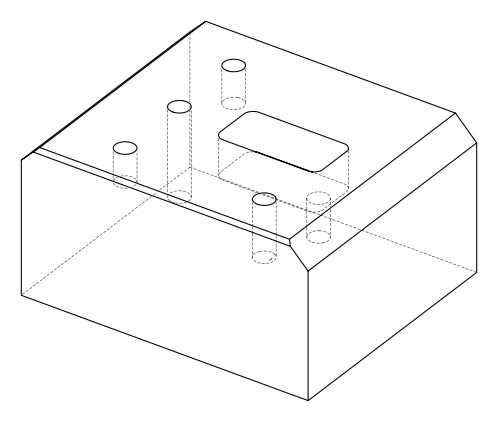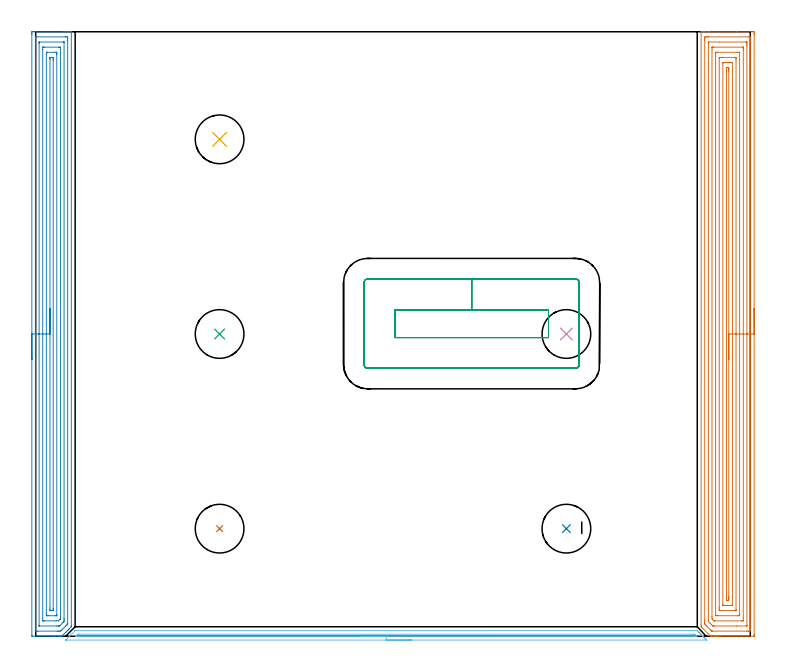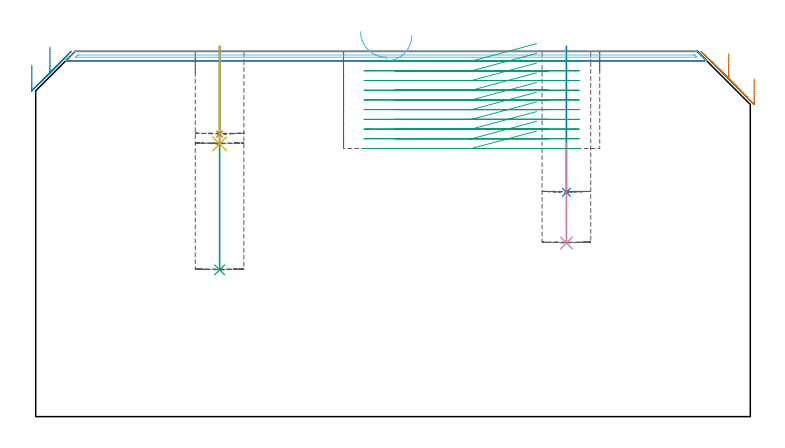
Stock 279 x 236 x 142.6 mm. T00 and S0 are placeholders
(PLAN: 9 operations, 2 tool changes, 40.9 min)
(1 INDEXABLE_INSERT_DRILL_BLIND_HOLE_FROM_SOLID | STEP1POCKET | NXT0302_009 | 0.14 min | 9086 mm3)
(2 INDEXABLE_INSERT_DRILL_BLIND_HOLE_FROM_SOLID_1 | STEP1POCKET_1 | NXT0302_009 | 0.23 min | 15517 mm3)
(3 INDEXABLE_INSERT_DRILL_BLIND_HOLE_FROM_SOLID_2 | STEP1POCKET_2 | NXT0302_009 | 0.35 min | 24100 mm3)
(4 INDEXABLE_INSERT_DRILL_BLIND_HOLE_FROM_SOLID_3 | STEP1POCKET_3 | NXT0302_009 | 0.16 min | 21128 mm3)
(5 INDEXABLE_INSERT_DRILL_BLIND_HOLE_FROM_SOLID_4 | STEP1POCKET_4 | NXT0302_009 | 0.15 min | 10164 mm3)
(6 AREA_MILL | FG_CHAMFER_SURFACE | UGT0205_001 | 4.1 min | 1750 mm3)
(7 AREA_MILL_1 | FG_CHAMFER_SURFACE_1 | UGT0205_001 | 15.34 min | 50524 mm3)
(8 AREA_MILL_2 | FG_CHAMFER_SURFACE_2 | UGT0205_001 | 11.55 min | 27953 mm3)
(9 MILL_RECTANGULAR_POCKET | POCKET_RECTANGULAR_STRAIGHT | NXT0201_012 | Follow Part, ap 4, ae 75% | 8.88 min | 179276 mm3)
(TOOL NXT0302_009 | Index. Insert Drill 19mm [880-D1900L25-05] | D19 PA176 FL95 Z2)
(TOOL UGT0205_001 | Chamfer Mill 20 x 3 x 45 deg. | D20 FL50 Z2)
(TOOL NXT0201_012 | ENDMILL 16mm [2P460-1600-NA 1630] | D16 FL38 Z6)
(OP 1 INDEXABLE_INSERT_DRILL_BLIND_HOLE_FROM_SOLID)
G17 G21 G94 G90
T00 M6
G54
G17 G0 G90 X71.8 Y42. S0 M3
G43 Z152.6 H1
G94 G81 G98 Z110.3 F250. R144.6
G80
M5
M2
(OP 2 INDEXABLE_INSERT_DRILL_BLIND_HOLE_FROM_SOLID_1)
G17 G21 G94 G90
T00 M6
G54
G17 G0 G90 X207.2 Y42. S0 M3
G43 Z152.6 H1
G94 G81 G98 Z87.6 F250. R144.6
G80
M5
M2
(OP 3 INDEXABLE_INSERT_DRILL_BLIND_HOLE_FROM_SOLID_2)
G17 G21 G94 G90
T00 M6
G54
G17 G0 G90 X71.8 Y118. S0 M3
G43 Z152.6 H1
G94 G81 G98 Z57.3 F250. R144.6
G80
M5
M2
(OP 4 INDEXABLE_INSERT_DRILL_BLIND_HOLE_FROM_SOLID_3)
G17 G21 G94 G90
T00 M6
G54
G17 G0 G90 X207.2 Y118. S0 M3
G43 Z152.6 H1
G94 G81 G98 Z67.8 F250. R106.7
G80
M5
M2
(OP 5 INDEXABLE_INSERT_DRILL_BLIND_HOLE_FROM_SOLID_4)
G17 G21 G94 G90
T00 M6
G54
G17 G0 G90 X71.8 Y194. S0 M3
G43 Z152.6 H1
G94 G81 G98 Z106.5 F250. R144.6
G80
M5
M2
(OP 6 AREA_MILL)
G17 G21 G94 G90
T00 M6
G54
G17 G0 G90 X146.85 Y-1.5 S1061 M3
G43 Z152.6 H0
Z148.9
G94 G1 X146.812 Z148.028 F250.
X146.698 Z147.163
X146.509 Z146.312
X146.247 Z145.48
X145.913 Z144.674
X145.51 Z143.9
X145.042 Z143.164
X144.511 Z142.472
X143.921 Z141.829
X143.278 Z141.24
X142.586 Z140.708
X141.85 Z140.24
X141.076 Z139.837
X140.27 Z139.503
X139.438 Z139.241
X138.587 Z139.052
X137.722 Z138.938
X136.85 Z138.9
X11.863
X11.825 Y-1.499 Z138.901
X11.715 Y-1.491 Z138.905
X11.779 Y-1.423 Z138.975
X11.863 Y-1.336 Z139.062
X11.952 Y-1.247 Z139.151
X12.919 Y-0.281 Z140.118
X15.322 Y2.123 Z142.521
X15.337 Y2.137 Z142.534
X15.405 Y2.201 Z142.58
X15.881 Y2.2 Z142.6
X257.819
X258.295 Y2.201 Z142.58
X258.364 Y2.137 Z142.534
X258.378 Y2.123 Z142.521
X258.712 Y1.789 Z142.187
X258.822 Y1.68 Z142.076
X258.927 Y1.573 Z141.972
X259.01 Y1.49 Z141.89
X259.118 Y1.384 Z141.78
X259.221 Y1.279 Z141.679
X259.307 Y1.193 Z141.592
X259.413 Y1.089 Z141.485
X259.514 Y0.986 Z141.385
X259.605 Y0.895 Z141.295
X259.709 Y0.793 Z141.189
X259.808 Y0.692 Z141.092
X259.902 Y0.598 Z140.997
X260.004 Y0.498 Z140.894
X260.101 Y0.399 Z140.799
X260.2 Y0.3 Z140.7
X260.3 Y0.202 Z140.598
X260.395 Y0.106 Z140.505
X260.498 Y0.003 Z140.402
X260.595 Y-0.093 Z140.303
X260.688 Y-0.188 Z140.212
X260.795 Y-0.295 Z140.104
X260.891 Y-0.389 Z140.007
X260.981 Y-0.481 Z139.918
X261.093 Y-0.592 Z139.807
X261.186 Y-0.684 Z139.712
X261.275 Y-0.775 Z139.625
X261.39 Y-0.89 Z139.509
X261.481 Y-0.98 Z139.416
X261.688 Y-1.188 Z139.212
X261.74 Y-1.24 Z139.159
X261.923 Y-1.423 Z138.976
X261.986 Y-1.486 Z138.913
X261.987 Y-1.496 Z138.903
X261.986 Y-1.5 Z138.899
X136.85 Z138.9
Y-0.086 Z140.314
X15.873
X15.67 Y-0.082 Z140.318
X15.584 Y-0.079 Z140.321
X15.599 Y-0.058 Z140.342
X15.625 Y-0.028 Z140.372
X15.881 Y0.231 Z140.631
X16.164 Y0.512 Z140.912
X16.355 Y0.697 Z141.097
X16.444 Y0.779 Z141.179
X16.55 Y0.782 Z141.182
X16.77 Y0.786 Z141.186
X256.934
X257.153 Y0.782 Z141.182
X257.258 Y0.779 Z141.179
X257.369 Y0.675 Z141.075
X257.536 Y0.512 Z140.912
X257.819 Y0.231 Z140.631
X258.013 Y0.036 Z140.436
X258.068 Y-0.023 Z140.377
X258.115 Y-0.076 Z140.324
X258.032 Y-0.08 Z140.32
X257.819 Y-0.086 Z140.314
X257.812
X136.85
X135.979 Z140.352
X135.114 Z140.466
X134.262 Z140.655
X133.43 Z140.917
X132.624 Z141.251
X131.85 Z141.654
X131.114 Z142.123
X130.422 Z142.654
X129.779 Z143.243
X129.19 Z143.886
X128.659 Z144.578
X128.19 Z145.314
X127.787 Z146.088
X127.453 Z146.894
X127.191 Z147.726
X127.002 Z148.578
X126.888 Z149.443
X126.85 Z150.314
G0 Z152.6
M5
M2
(OP 7 AREA_MILL_1)
G17 G21 G94 G90
T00 M6
G54
G17 G0 G90 X280.5 Y128. S1061 M3
G43 Z152.6 H0
Z131.9
G94 G1 Y127.962 Z131.028 F250.
Y127.848 Z130.164
Y127.659 Z129.312
Y127.397 Z128.48
Y127.063 Z127.674
Y126.66 Z126.9
Y126.192 Z126.164
Y125.66 Z125.472
Y125.071 Z124.829
Y124.428 Z124.24
Y123.736 Z123.708
Y123. Z123.24
Y122.226 Z122.837
Y121.42 Z122.503
Y120.588 Z122.241
Y119.736 Z122.052
Y118.872 Z121.938
Y118. Z121.9
Y0.609
X280.499 Y0.053 Z121.899
X280.496 Y0.003 Z121.901
X280.411 Y0. Z121.986
X267.199 Z135.196
X266.592 Z135.802
X266.026 Z136.37
X265.702 Z136.694
X265.137 Z137.259
X264.813 Z137.582
X263.802 Z138.598
X263.498 Y0.01 Z138.901
X263.478 Y0.026 Z138.92
X263.337 Y0.163 Z139.062
X259.907 Y3.593 Z142.492
X259.837 Y3.665 Z142.562
X259.807 Y3.7 Z142.593
X259.8 Y4.18 Z142.6
Y235.837
X259.803 Y235.99 Z142.588
X259.842 Y235.993 Z142.55
X260.212 Y236. Z142.188
X260.606 Z141.793
X261.254 Z141.141
X262.468 Z139.929
X263.034 Z139.361
X273.708 Z128.689
X279.329 Z123.069
X279.935 Y235.996 Z122.462
X280.492 Y235.992 Z121.906
X280.494 Y235.952 Z121.904
X280.499 Y235.391 Z121.901
X280.5 Y234.824 Z121.9
Y118.
X279.086 Z123.314
Y3.247
X279.083 Y2.394 Z123.317
X279.081 Y2.359 Z123.319
X279.046 Y2.01 Z123.354
X278.547 Y2.002 Z123.853
X278.156 Y2.001 Z124.244
X277.659 Y2. Z124.741
X264.12 Y2.001 Z138.28
X264.021 Y2.003 Z138.379
X263.973 Y2.007 Z138.427
X263.95 Y2.012 Z138.45
X263.923 Y2.034 Z138.477
X263.556 Y2.394 Z138.844
X262.144 Y3.806 Z140.256
X261.772 Y4.18 Z140.628
X261.254 Y4.707 Z141.146
X261.219 Y5.073 Z141.181
X261.217 Y5.11 Z141.183
X261.214 Y5.965 Z141.186
Y232.753
X261.217 Y233.606 Z141.183
X261.219 Y233.641 Z141.181
X261.254 Y233.99 Z141.146
X261.753 Y233.998 Z140.647
X262.144 Y233.999 Z140.256
X262.641 Y234. Z139.759
X278.156 Y233.999 Z124.244
X278.655 Y233.997 Z123.745
X279.046 Y233.99 Z123.354
X279.081 Y233.606 Z123.319
X279.083 Y233.568 Z123.317
X279.086 Y232.713 Z123.314
Y118.
X277.672 Z124.728
X277.671 Y4.18 Z124.729
X277.669 Y4.078 Z124.731
X277.667 Y4.029 Z124.733
X277.665 Y4.012 Z124.735
X277.624 Y4.009 Z124.776
X277.444 Y4.002 Z124.956
X273.665 Y4. Z128.735
X264.813 Z137.587
X264.633 Y4.002 Z137.767
X264.514 Y4.005 Z137.886
X264.42 Y4.01 Z137.98
X264.371 Y4.04 Z138.029
X264.223 Y4.18 Z138.177
X263.923 Y4.477 Z138.477
X263.327 Y5.073 Z139.073
X263.034 Y5.367 Z139.366
X262.737 Y5.67 Z139.663
X262.664 Y5.747 Z139.736
X262.635 Y5.785 Z139.765
X262.633 Y5.83 Z139.767
X262.631 Y5.965 Z139.769
X262.629 Y6.371 Z139.771
Y231.82
X262.63 Y231.922 Z139.77
X262.633 Y231.971 Z139.767
X262.634 Y231.988 Z139.766
X262.676 Y231.991 Z139.724
X262.856 Y231.998 Z139.544
X267.08 Y232. Z135.32
X277.266 Y231.999 Z125.134
X277.446 Y231.998 Z124.954
X277.565 Y231.994 Z124.835
X277.656 Y231.99 Z124.744
X277.665 Y231.954 Z124.735
X277.667 Y231.82 Z124.733
X277.67 Y231.415 Z124.73
X277.671 Y230.927 Z124.729
X277.672 Y230.521 Z124.728
Y118.
X276.257 Z126.143
Y6.858
X276.255 Y6.087 Z126.145
X276.253 Y6.035 Z126.147
X276.251 Y6.014 Z126.149
X276.234 Y6.01 Z126.166
X276.128 Y6.005 Z126.272
X275.915 Y6.002 Z126.485
X275.487 Y6. Z126.913
X265.24 Y6.001 Z137.16
X265.026 Y6.003 Z137.374
X264.92 Y6.006 Z137.48
X264.868 Y6.01 Z137.532
X264.813 Y6.047 Z137.587
X264.404 Y6.449 Z137.996
X264.198 Y6.655 Z138.202
X264.097 Y6.761 Z138.303
X264.05 Y6.812 Z138.35
X264.043 Y7.751 Z138.357
Y229.142
X264.045 Y229.913 Z138.355
X264.047 Y229.965 Z138.353
X264.049 Y229.986 Z138.351
X264.066 Y229.99 Z138.334
X264.172 Y229.995 Z138.228
X264.385 Y229.998 Z138.015
X264.813 Y230. Z137.587
X275.928 Y229.999 Z126.472
X276.132 Y229.996 Z126.268
X276.233 Y229.991 Z126.167
X276.251 Y229.989 Z126.149
X276.253 Y229.974 Z126.147
X276.255 Y229.936 Z126.145
X276.257 Y229.262 Z126.143
Y229.142
Y118.
X274.843 Z127.557
Y8.643
X274.842 Y8.398 Z127.558
X274.837 Y8.151 Z127.563
X274.831 Y8.01 Z127.569
X274.758 Y8.005 Z127.642
X274.598 Y8.001 Z127.802
X274.349 Y8. Z128.051
X266.343 Z136.057
X265.702 Y8.005 Z136.698
X265.49 Y8.01 Z136.91
X265.464 Y8.022 Z136.936
X265.46 Y8.102 Z136.94
X265.458 Y8.233 Z136.942
X265.457 Y227.357 Z136.943
X265.458 Y227.602 Z136.942
X265.463 Y227.849 Z136.937
X265.469 Y227.99 Z136.931
X265.542 Y227.995 Z136.858
X265.702 Y227.998 Z136.698
X265.951 Y228. Z136.449
X273.957 Z128.443
X274.598 Y227.995 Z127.802
X274.81 Y227.99 Z127.59
X274.836 Y227.978 Z127.564
X274.84 Y227.898 Z127.56
X274.842 Y227.767 Z127.558
X274.843 Y118. Z127.557
X273.429 Z128.971
X273.428 Y10.429 Z128.972
X273.426 Y10.123 Z128.974
X273.424 Y10.047 Z128.976
X273.422 Y10.017 Z128.978
X273.388 Y10.01 Z129.012
X273.243 Y10.003 Z129.157
X272.819 Y10.001 Z129.581
X272.356 Y10. Z130.044
X267.481 Y10.001 Z134.919
X267.016 Y10.003 Z135.384
X266.897 Y10.01 Z135.503
X266.878 Y10.016 Z135.522
X266.876 Y10.056 Z135.524
X266.873 Y10.147 Z135.527
X266.872 Y10.429 Z135.528
X266.871 Y11.041 Z135.529
X266.872 Y225.571 Z135.528
X266.874 Y225.877 Z135.526
X266.876 Y225.953 Z135.524
X266.877 Y225.983 Z135.523
X266.912 Y225.99 Z135.488
X267.057 Y225.997 Z135.343
X267.481 Y225.999 Z134.919
X267.944 Y226. Z134.456
X272.819 Y225.999 Z129.581
X273.284 Y225.997 Z129.116
X273.403 Y225.99 Z128.997
X273.422 Y225.984 Z128.978
X273.424 Y225.944 Z128.976
X273.427 Y225.853 Z128.973
X273.428 Y225.571 Z128.972
X273.429 Y224.959 Z128.971
Y118.
X272.015 Z130.385
X272.014 Y12.214 Z130.386
X272.013 Y12.13 Z130.387
X272.008 Y12.044 Z130.392
X272.003 Y12.009 Z130.397
X271.982 Y12.006 Z130.418
X271.929 Y12.003 Z130.471
X271.253 Y12. Z131.147
X269.26 Z133.14
X268.583 Y12.001 Z133.817
X268.371 Y12.007 Z134.029
X268.306 Y12.01 Z134.094
X268.292 Y12.129 Z134.108
X268.288 Y12.214 Z134.112
X268.286 Y12.299 Z134.114
Y223.786
X268.287 Y223.87 Z134.113
X268.292 Y223.956 Z134.108
X268.297 Y223.991 Z134.103
X268.318 Y223.994 Z134.082
X268.371 Y223.997 Z134.029
X269.047 Y224. Z133.353
X271.04 Z131.36
X271.717 Y223.999 Z130.683
X271.929 Y223.993 Z130.471
X271.994 Y223.99 Z130.406
X272.008 Y223.871 Z130.392
X272.012 Y223.786 Z130.388
X272.014 Y223.701 Z130.386
X272.015 Y118. Z130.385
X270.6 Z131.8
Y15.333
X270.599 Y14.892 Z131.801
X270.595 Y14.446 Z131.805
X270.588 Y14.01 Z131.812
X270.15 Y14. Z132.25
X269.712 Y14.01 Z132.688
X269.707 Y14.15 Z132.693
X269.702 Y14.449 Z132.698
X269.7 Y14.892 Z132.7
Y15.344
Y220.667
X269.701 Y221.108 Z132.699
X269.705 Y221.554 Z132.695
X269.712 Y221.99 Z132.688
X270.15 Y222. Z132.25
X270.588 Y221.99 Z131.812
X270.593 Y221.85 Z131.807
X270.598 Y221.551 Z131.802
X270.6 Y221.108 Z131.8
Y220.656
Y118.
Y117.128 Z131.838
Y116.264 Z131.951
Y115.412 Z132.14
Y114.58 Z132.403
Y113.774 Z132.736
Y113. Z133.139
Y112.264 Z133.608
Y111.572 Z134.139
Y110.929 Z134.728
Y110.34 Z135.372
Y109.808 Z136.064
Y109.34 Z136.8
Y108.937 Z137.573
Y108.603 Z138.379
Y108.341 Z139.211
Y108.152 Z140.063
Y108.038 Z140.928
Y108. Z141.8
G0 Z152.6
M5
M2
(OP 8 AREA_MILL_2)
G17 G21 G94 G90
T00 M6
G54
G17 G0 G90 X-1.5 Y108. S1061 M3
G43 Z152.6 H0
Z137.2
G94 G1 Y108.038 Z136.328 F250.
Y108.152 Z135.464
Y108.341 Z134.612
Y108.603 Z133.78
Y108.937 Z132.974
Y109.34 Z132.2
Y109.809 Z131.464
Y110.34 Z130.772
Y110.929 Z130.129
Y111.572 Z129.54
Y112.264 Z129.008
Y113. Z128.54
Y113.774 Z128.137
Y114.58 Z127.803
Y115.412 Z127.541
Y116.264 Z127.352
Y117.128 Z127.238
Y118. Z127.2
Y235.076
X-1.499 Y235.391 Z127.201
X-1.494 Y235.963 Z127.204
X-1.492 Y235.993 Z127.206
X-0.923 Y235.997 Z127.774
X-0.316 Y236. Z128.381
X10.652 Z139.346
X11.218 Z139.915
X11.542 Z140.239
X12.108 Z140.805
X12.433 Z141.128
X13.082 Z141.781
X13.48 Z142.179
X13.854 Y235.993 Z142.546
X13.897 Y235.99 Z142.588
X13.9 Y235.837 Z142.6
Y4.18
X13.898 Y3.705 Z142.587
X13.783 Y3.582 Z142.482
X12.997 Y2.797 Z141.697
X12.73 Y2.528 Z141.426
X12.596 Y2.394 Z141.293
X12.111 Y1.911 Z140.811
X11.839 Y1.637 Z140.535
X11.226 Y1.025 Z139.925
X10.949 Y0.747 Z139.645
X10.363 Y0.163 Z139.062
X10.207 Y0.01 Z138.906
X10.201 Y0.007 Z138.9
X9.882 Y0. Z138.582
X9.52 Z138.22
X8.871 Z137.566
X7.656 Z136.353
X7.09 Z135.784
X-1.207 Y0.001 Z127.49
X-1.492 Y0.01 Z127.206
X-1.499 Y0.294 Z127.199
Y0.317
X-1.5 Y118. Z127.2
X-0.086 Z128.614
Y233.658
X-0.085 Y233.712 Z128.615
X-0.082 Y233.818 Z128.618
X-0.075 Y233.99 Z128.625
X-0.033 Y233.992 Z128.667
X0.465 Y233.999 Z129.165
X11.542 Z140.242
X12.042 Y233.997 Z140.742
X12.433 Y233.99 Z141.133
X12.479 Y233.606 Z141.179
X12.482 Y233.557 Z141.182
X12.486 Y232.713 Z141.186
Y232.66
X12.485 Y5.02 Z141.185
X12.484 Y4.967 Z141.184
X12.479 Y4.861 Z141.179
X12.469 Y4.731 Z141.169
X12.433 Y4.69 Z141.133
X12.181 Y4.433 Z140.881
X11.93 Y4.18 Z140.63
X11.736 Y3.986 Z140.436
X10.399 Y2.648 Z139.099
X10.144 Y2.394 Z138.844
X9.951 Y2.205 Z138.651
X9.762 Y2.021 Z138.462
X9.259 Y2.005 Z137.959
X8.871 Y2.002 Z137.571
X8.374 Y2. Z137.074
X0.858 Y2.001 Z129.558
X0.358 Y2.003 Z129.058
X-0.033 Y2.01 Z128.667
X-0.079 Y2.394 Z128.621
X-0.082 Y2.444 Z128.618
X-0.086 Y3.287 Z128.614
Y3.34
Y118.
X1.328 Z130.028
X1.329 Y231.348 Z130.029
X1.331 Y231.82 Z130.031
X1.333 Y231.925 Z130.033
X1.335 Y231.974 Z130.035
X1.342 Y231.99 Z130.042
X1.39 Y231.993 Z130.09
X1.57 Y231.999 Z130.27
X10.831 Z139.531
X10.951 Y231.997 Z139.651
X11.046 Y231.992 Z139.746
X11.066 Y231.988 Z139.766
X11.068 Y231.983 Z139.768
X11.07 Y231.96 Z139.77
X11.071 Y231.82 Z139.771
Y6.858
X11.069 Y6.44 Z139.769
X11.064 Y5.965 Z139.764
X11.054 Y5.765 Z139.754
X10.955 Y5.662 Z139.655
X10.652 Y5.352 Z139.352
X9.48 Y4.18 Z138.18
X9.356 Y4.063 Z138.056
X9.312 Y4.023 Z138.012
X9.229 Y4.01 Z137.929
X9.048 Y4.002 Z137.748
X8.871 Y4.001 Z137.571
X8.16 Y4. Z136.86
X1.569 Y4.001 Z130.269
X1.449 Y4.003 Z130.149
X1.354 Y4.008 Z130.054
X1.334 Y4.012 Z130.034
X1.332 Y4.017 Z130.032
X1.33 Y4.04 Z130.03
X1.329 Y4.18 Z130.029
X1.328 Y118. Z130.028
X2.743 Z131.443
Y229.142
X2.747 Y229.925 Z131.447
X2.75 Y229.979 Z131.45
X2.757 Y229.99 Z131.457
X2.78 Y229.993 Z131.48
X2.887 Y229.997 Z131.587
X3.101 Y229.999 Z131.801
X3.529 Y230. Z132.229
X8.906 Z137.606
X9.313 Y229.998 Z138.013
X9.517 Y229.994 Z138.217
X9.618 Y229.99 Z138.318
X9.651 Y229.979 Z138.351
X9.657 Y229.142 Z138.357
Y7.751
X9.655 Y6.965 Z138.355
X9.653 Y6.858 Z138.353
X9.65 Y6.814 Z138.35
X9.613 Y6.771 Z138.313
X9.54 Y6.693 Z138.24
X9.429 Y6.579 Z138.129
X9.289 Y6.44 Z137.989
X8.871 Y6.03 Z137.571
X8.83 Y6.007 Z137.53
X7.946 Y6. Z136.646
X3.494 Z132.194
X3.087 Y6.002 Z131.787
X2.883 Y6.006 Z131.583
X2.782 Y6.01 Z131.482
X2.749 Y6.02 Z131.449
X2.743 Y6.858 Z131.443
Y118.
X4.157 Z132.857
Y227.619
X4.16 Y227.882 Z132.86
X4.163 Y227.957 Z132.863
X4.165 Y227.991 Z132.865
X4.179 Y227.993 Z132.879
X4.259 Y227.997 Z132.959
X4.419 Y227.999 Z133.119
X4.668 Y228. Z133.368
X7.339 Z136.039
X7.981 Y227.999 Z136.681
X8.233 Y227.997 Z136.933
X8.239 Y227.991 Z136.939
X8.241 Y227.988 Z136.941
X8.243 Y227.357 Z136.943
Y227.094
Y8.381
X8.24 Y8.118 Z136.94
X8.237 Y8.043 Z136.937
X8.235 Y8.009 Z136.935
X8.221 Y8.007 Z136.921
X8.141 Y8.003 Z136.841
X7.981 Y8.001 Z136.681
X7.732 Y8. Z136.432
X5.061 Z133.761
X4.419 Y8.001 Z133.119
X4.167 Y8.003 Z132.867
X4.161 Y8.009 Z132.861
X4.159 Y8.012 Z132.859
X4.157 Y8.643 Z132.857
Y8.906
Y118.
X5.571 Z134.271
Y225.309
X5.572 Y225.571 Z134.272
X5.576 Y225.886 Z134.276
X5.578 Y225.963 Z134.278
X5.583 Y225.99 Z134.283
X5.63 Y225.993 Z134.33
X5.774 Y225.998 Z134.474
X6.2 Y225.999 Z134.9
X6.666 Y225.997 Z135.366
X6.797 Y225.99 Z135.497
X6.822 Y225.986 Z135.522
X6.824 Y225.94 Z135.524
X6.827 Y225.835 Z135.527
X6.828 Y225.571 Z135.528
X6.829 Y224.941 Z135.529
Y10.691
X6.828 Y10.429 Z135.528
X6.824 Y10.114 Z135.524
X6.822 Y10.037 Z135.522
X6.817 Y10.01 Z135.517
X6.77 Y10.007 Z135.47
X6.626 Y10.002 Z135.326
X6.2 Y10.001 Z134.9
X5.734 Y10.003 Z134.434
X5.603 Y10.01 Z134.303
X5.578 Y10.014 Z134.278
X5.576 Y10.06 Z134.276
X5.573 Y10.165 Z134.273
X5.572 Y10.429 Z134.272
X5.571 Y11.059 Z134.271
Y118.
Y118.872 Z134.309
Y119.737 Z134.423
Y120.588 Z134.612
Y121.42 Z134.874
Y122.226 Z135.208
Y123. Z135.611
Y123.736 Z136.08
Y124.428 Z136.611
Y125.071 Z137.2
Y125.66 Z137.843
Y126.192 Z138.535
Y126.66 Z139.271
Y127.063 Z140.045
Y127.397 Z140.851
Y127.659 Z141.683
Y127.848 Z142.535
Y127.962 Z143.4
Y128. Z144.271
G0 Z152.6
M5
M2
(OP 9 MILL_RECTANGULAR_POCKET)
G17 G21 G94 G90
T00 M6
G54
G17 G0 G90 X195.541 Y127.5 S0 M3
G43 Z152.6 H1
Z145.6
G94 G1 X170.2 Z138.81 F250.
X140.2 F500.
Y116.6
X200.2
Y127.5
X170.2
Y139.5
X129.7
G3 X128.2 Y138. R1.5
G1 Y106.1
G3 X129.7 Y104.6 R1.5
G1 X210.7
G3 X212.2 Y106.1 R1.5
G1 Y138.
G3 X210.7 Y139.5 R1.5
G1 X170.2
X169.2
G0 X195.541 Y127.5 Z141.81
G1 X170.2 Z135.02 F250.
X140.2 F500.
Y116.6
X200.2
Y127.5
X170.2
Y139.5
X129.7
G3 X128.2 Y138. R1.5
G1 Y106.1
G3 X129.7 Y104.6 R1.5
G1 X210.7
G3 X212.2 Y106.1 R1.5
G1 Y138.
G3 X210.7 Y139.5 R1.5
G1 X170.2
X169.2
G0 X195.541 Y127.5 Z138.02
G1 X170.2 Z131.23 F250.
X140.2 F500.
Y116.6
X200.2
Y127.5
X170.2
Y139.5
X129.7
G3 X128.2 Y138. R1.5
G1 Y106.1
G3 X129.7 Y104.6 R1.5
G1 X210.7
G3 X212.2 Y106.1 R1.5
G1 Y138.
G3 X210.7 Y139.5 R1.5
G1 X170.2
X169.2
G0 X195.541 Y127.5 Z134.23
G1 X170.2 Z127.44 F250.
X140.2 F500.
Y116.6
X200.2
Y127.5
X170.2
Y139.5
X129.7
G3 X128.2 Y138. R1.5
G1 Y106.1
G3 X129.7 Y104.6 R1.5
G1 X210.7
G3 X212.2 Y106.1 R1.5
G1 Y138.
G3 X210.7 Y139.5 R1.5
G1 X170.2
X169.2
G0 X195.541 Y127.5 Z130.44
G1 X170.2 Z123.65 F250.
X140.2 F500.
Y116.6
X200.2
Y127.5
X170.2
Y139.5
X129.7
G3 X128.2 Y138. R1.5
G1 Y106.1
G3 X129.7 Y104.6 R1.5
G1 X210.7
G3 X212.2 Y106.1 R1.5
G1 Y138.
G3 X210.7 Y139.5 R1.5
G1 X170.2
X169.2
G0 X195.541 Y127.5 Z126.65
G1 X170.2 Z119.86 F250.
X140.2 F500.
Y116.6
X200.2
Y127.5
X170.2
Y139.5
X129.7
G3 X128.2 Y138. R1.5
G1 Y106.1
G3 X129.7 Y104.6 R1.5
G1 X210.7
G3 X212.2 Y106.1 R1.5
G1 Y138.
G3 X210.7 Y139.5 R1.5
G1 X170.2
X169.2
G0 X195.541 Y127.5 Z122.86
G1 X170.2 Z116.07 F250.
X140.2 F500.
Y116.6
X200.2
Y127.5
X170.2
Y139.5
X129.7
G3 X128.2 Y138. R1.5
G1 Y106.1
G3 X129.7 Y104.6 R1.5
G1 X210.7
G3 X212.2 Y106.1 R1.5
G1 Y138.
G3 X210.7 Y139.5 R1.5
G1 X170.2
X169.2
G0 X195.541 Y127.5 Z119.07
G1 X170.2 Z112.28 F250.
X140.2 F500.
Y116.6
X200.2
Y127.5
X170.2
Y139.5
X129.7
G3 X128.2 Y138. R1.5
G1 Y106.1
G3 X129.7 Y104.6 R1.5
G1 X210.7
G3 X212.2 Y106.1 R1.5
G1 Y138.
G3 X210.7 Y139.5 R1.5
G1 X170.2
X169.2
G0 X195.541 Y127.5 Z115.28
G1 X170.2 Z108.49 F250.
X140.2 F500.
Y116.6
X200.2
Y127.5
X170.2
Y139.5
X129.7
G3 X128.2 Y138. R1.5
G1 Y106.1
G3 X129.7 Y104.6 R1.5
G1 X210.7
G3 X212.2 Y106.1 R1.5
G1 Y138.
G3 X210.7 Y139.5 R1.5
G1 X170.2
X169.2
G0 X195.541 Y127.5 Z111.49
G1 X170.2 Z104.7 F250.
X140.2 F500.
Y116.6
X200.2
Y127.5
X170.2
Y139.5
X129.7
G3 X128.2 Y138. R1.5
G1 Y106.1
G3 X129.7 Y104.6 R1.5
G1 X210.7
G3 X212.2 Y106.1 R1.5
G1 Y138.
G3 X210.7 Y139.5 R1.5
G1 X170.2
X169.2
G0 Z152.6
M5
M2
